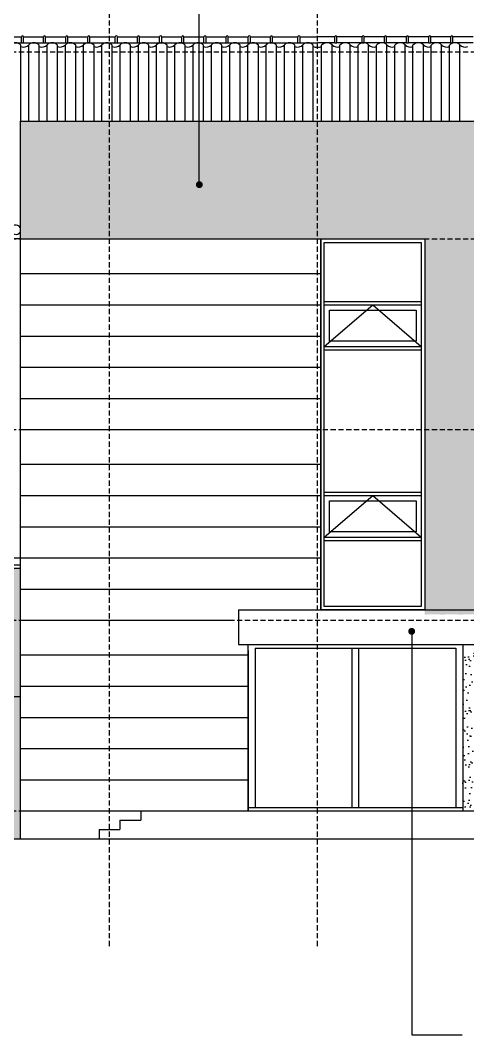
# Model space of a CAD drawing. Extents: x 11416736 to 11582377, y -14295679 to -14163266.
# Drawn here: x 11557876 to 11564336, y -14293175 to -14278545 of the extents above; entities that cross this region are included whole.
import ezdxf

# ---------------------------------------------------------------- set-up
doc = ezdxf.new("R2010")
doc.units = 0
doc.header["$LTSCALE"] = 50
doc.header["$MEASUREMENT"] = 0
doc.linetypes.add('HIDDEN', pattern=[0.375, 0.25, -0.125])
for name, color, linetype in [('! 01 진한선', 2, 'CONTINUOUS'), ('! 02 중간선_01', 3, 'CONTINUOUS'), ('! 03 중간선_02', 145, 'CONTINUOUS'), ('! 04 가는선_01', 253, 'CONTINUOUS'), ('! 05 가는선_02', 252, 'CONTINUOUS'), ('! 06 중심선', 11, 'CONTINUOUS'), ('! 12 지시선_안내선', 252, 'CONTINUOUS'), ('! 30 스크린 40', 53, 'CONTINUOUS')]:
    doc.layers.add(name, color=color, linetype=linetype)

msp = doc.modelspace()

# ---------------------------------------------------------------- hatches: boundary and pattern name
at = {"layer": '! 30 스크린 40', "ltscale": 30}
h = msp.add_hatch(dxfattribs=at)
h.set_pattern_fill('AR-SAND', color=256, scale=100)
h.set_pattern_definition([(37.5, (2965136.8, -10417321.28), (-6.2993358, 192.682377), [0, -152, 0, -170, 0, -162.5]), (7.5, (2965136.8, -10417321.28), (176.9776705, 282.2146065), [0, -82, 0, -137, 0, -52.5]), (327.5, (2965013.8, -10417321.28), (311.4141862, 0.5659054), [0, -50, 0, -180, 0, -235]), (317.5, (2965013.8, -10417321.28), (300.6126605, 87.7675565), [0, -25, 0, -118, 0, -135])])
edge = h.paths.add_edge_path()
edge.add_ellipse((11563840.9, -14287115.2), major_axis=(75, 0), ratio=0.8918919, start_angle=3.88521, end_angle=176.11479, ccw=False)
edge.add_arc((11563972.7, -14286896.2), 221.9, 255.11552, 284.88448)
edge.add_ellipse((11564104.6, -14287115.2), major_axis=(75, 0), ratio=0.8918919, start_angle=3.88521, end_angle=176.11479, ccw=False)
edge.add_arc((11564236.4, -14286896.2), 221.9, 255.11552, 284.88448)
edge.add_ellipse((11564368.2, -14287115.2), major_axis=(75, 0), ratio=0.8918919, start_angle=3.88521, end_angle=176.11479, ccw=False)
edge.add_arc((11564500.1, -14286896.2), 221.9, 255.11552, 284.88448)
edge.add_ellipse((11564631.9, -14287115.2), major_axis=(75, 0), ratio=0.8918919, start_angle=3.88521, end_angle=176.11479, ccw=False)
edge.add_arc((11564763.7, -14286896.2), 221.9, 255.11552, 284.88448)
edge.add_ellipse((11564895.5, -14287115.2), major_axis=(75, 0), ratio=0.8918919, start_angle=3.88521, end_angle=176.11479, ccw=False)
edge.add_arc((11565027.4, -14286896.2), 221.9, 255.11552, 284.88448)
edge.add_ellipse((11565159.2, -14287115.2), major_axis=(75, 0), ratio=0.8918919, start_angle=3.88521, end_angle=176.11479, ccw=False)
edge.add_arc((11565291, -14286896.2), 221.9, 255.11552, 284.88448)
edge.add_ellipse((11565422.9, -14287115.2), major_axis=(75, 0), ratio=0.8918919, start_angle=3.88521, end_angle=176.11479, ccw=False)
edge.add_arc((11565554.7, -14286896.2), 221.9, 255.11552, 284.88448)
edge.add_ellipse((11565686.5, -14287115.2), major_axis=(75, 0), ratio=0.8918919, start_angle=3.88521, end_angle=176.11479, ccw=False)
edge.add_arc((11565818.4, -14286896.2), 221.9, 255.11552, 284.88448)
edge.add_ellipse((11565950.2, -14287115.2), major_axis=(75, 0), ratio=0.8918919, start_angle=3.88521, end_angle=176.11479, ccw=False)
edge.add_arc((11566082, -14286896.2), 221.9, 255.11552, 284.88448)
edge.add_ellipse((11566213.8, -14287115.2), major_axis=(75, 0), ratio=0.8918919, start_angle=3.88521, end_angle=176.11479, ccw=False)
edge.add_arc((11566392.5, -14286644), 478, 257.45549, 277.59102)
edge.add_line((11566455.6, -14287117.9), (11566455.6, -14279998.3))
edge.add_line((11566455.6, -14279998.3), (11557875.6, -14279998.3))
edge.add_line((11557875.6, -14279998.3), (11557875.6, -14281698.3))
edge.add_line((11557875.6, -14281698.3), (11563715.6, -14281698.3))
edge.add_line((11563715.6, -14281698.3), (11563715.6, -14287118))
edge.add_arc((11563709.1, -14286896.2), 221.9, 271.69614, 284.88448)
h = msp.add_hatch(color=256, dxfattribs=at)
h.dxf.hatch_style = 1
h.paths.add_polyline_path([(11555565.6, -14288748.3), (11555565.6, -14287548.3), (11557365.6, -14287548.3), (11557365.6, -14288748.3)], flags=16)
h.paths.add_polyline_path([(11555595.6, -14288718.3), (11555595.6, -14287578.3), (11557335.6, -14287578.3), (11557335.6, -14288718.3)], flags=0)
h.paths.add_polyline_path([(11555675.6, -14288638.3), (11555675.6, -14287658.3), (11556425.6, -14287658.3), (11556425.6, -14288638.3)], flags=0)
h.paths.add_polyline_path([(11556505.6, -14288638.3), (11556505.6, -14287658.3), (11557255.6, -14287658.3), (11557255.6, -14288638.3)], flags=0)
h.paths.add_polyline_path([(11553865.6, -14288748.3), (11552665.6, -14288748.3), (11552665.6, -14288148.3), (11553865.6, -14288148.3)], flags=16)
h.paths.add_polyline_path([(11553835.6, -14288718.3), (11552695.6, -14288718.3), (11552695.6, -14288178.3), (11553835.6, -14288178.3)], flags=0)
h.paths.add_polyline_path([(11553755.6, -14288638.3), (11553305.6, -14288638.3), (11553305.6, -14288258.3), (11553755.6, -14288258.3)], flags=0)
h.paths.add_polyline_path([(11553225.6, -14288638.3), (11552775.6, -14288638.3), (11552775.6, -14288258.3), (11553225.6, -14288258.3)], flags=0)
h.paths.add_polyline_path([(11551575.6, -14290348.3), (11551575.6, -14286448.3), (11557875.6, -14286448.3), (11557875.6, -14290348.3)])
h = msp.add_hatch(dxfattribs=at)
h.set_pattern_fill('AR-SAND', color=256, scale=100)
h.set_pattern_definition([(37.5, (2965236.8, -10417321.28), (-6.2993358, 192.682377), [0, -152, 0, -170, 0, -162.5]), (7.5, (2965236.8, -10417321.28), (176.9776705, 282.2146065), [0, -82, 0, -137, 0, -52.5]), (327.5, (2965113.8, -10417321.28), (311.4141862, 0.5659054), [0, -50, 0, -180, 0, -235]), (317.5, (2965113.8, -10417321.28), (300.6126605, 87.7675565), [0, -25, 0, -118, 0, -135])])
edge = h.paths.add_edge_path()
edge.add_arc((11564336.4, -14287362.5), 262.5, 255.06598, 270.85351, ccw=False)
edge.add_ellipse((11564204.6, -14287581.5), major_axis=(75, 0), ratio=0.8918919, start_angle=324.52556, end_angle=328.86247, ccw=False)
edge.add_line((11564265.6, -14287620.5), (11564265.6, -14289948.3))
edge.add_line((11564265.6, -14289948.3), (11564340.3, -14289948.3))
edge.add_line((11564340.3, -14289948.3), (11564340.3, -14287624.9))
edge = h.paths.add_edge_path()
edge.add_arc((11564863.7, -14287362.5), 262.5, 255.06598, 268.49514, ccw=False)
edge.add_ellipse((11564731.9, -14287581.5), major_axis=(75, 0), ratio=0.8918919, start_angle=211.13753, end_angle=328.86247, ccw=False)
edge.add_arc((11564600.1, -14287362.5), 262.5, 255.06598, 284.93402, ccw=False)
edge.add_ellipse((11564468.2, -14287581.5), major_axis=(75, 0), ratio=0.8918919, start_angle=211.13753, end_angle=328.86247, ccw=False)
edge.add_arc((11564336.4, -14287362.5), 262.5, 270.85351, 284.93402, ccw=False)
edge.add_line((11564340.3, -14287624.9), (11564340.3, -14289948.3))
edge.add_line((11564340.3, -14289948.3), (11564365.6, -14289948.3))
edge.add_line((11564365.6, -14289948.3), (11564365.6, -14289148.3))
edge.add_line((11564365.6, -14289148.3), (11564856.8, -14289148.3))
edge.add_line((11564856.8, -14289148.3), (11564856.8, -14287624.9))
edge = h.paths.add_edge_path()
edge.add_arc((11565391, -14287362.5), 262.5, 255.06598, 262.00749, ccw=False)
edge.add_ellipse((11565259.2, -14287581.5), major_axis=(75, 0), ratio=0.8918919, start_angle=211.13753, end_angle=328.86247, ccw=False)
edge.add_arc((11565127.4, -14287362.5), 262.5, 255.06598, 284.93402, ccw=False)
edge.add_ellipse((11564995.5, -14287581.5), major_axis=(75, 0), ratio=0.8918919, start_angle=211.13753, end_angle=328.86247, ccw=False)
edge.add_arc((11564863.7, -14287362.5), 262.5, 268.49514, 284.93402, ccw=False)
edge.add_line((11564856.8, -14287624.9), (11564856.8, -14289148.3))
edge.add_line((11564856.8, -14289148.3), (11565354.5, -14289148.3))
edge.add_line((11565354.5, -14289148.3), (11565354.5, -14287622.4))
edge = h.paths.add_edge_path()
edge.add_arc((11566182, -14287362.5), 262.5, 255.06598, 258.79276, ccw=False)
edge.add_ellipse((11566050.2, -14287581.5), major_axis=(75, 0), ratio=0.8918919, start_angle=211.13753, end_angle=328.86247, ccw=False)
edge.add_arc((11565918.4, -14287362.5), 262.5, 255.06598, 284.93402, ccw=False)
edge.add_ellipse((11565786.5, -14287581.5), major_axis=(75, 0), ratio=0.8918919, start_angle=211.13753, end_angle=328.86247, ccw=False)
edge.add_arc((11565654.7, -14287362.5), 262.5, 255.06598, 284.93402, ccw=False)
edge.add_ellipse((11565522.9, -14287581.5), major_axis=(75, 0), ratio=0.8918919, start_angle=211.13753, end_angle=328.86247, ccw=False)
edge.add_arc((11565391, -14287362.5), 262.5, 262.00749, 284.93402, ccw=False)
edge.add_line((11565354.5, -14287622.4), (11565354.5, -14289148.3))
edge.add_line((11565354.5, -14289148.3), (11566131, -14289148.3))
edge.add_line((11566131, -14289148.3), (11566131, -14287619.9))
edge = h.paths.add_edge_path()
edge.add_arc((11566445.7, -14287362.5), 262.5, 255.06598, 272.17636, ccw=False)
edge.add_ellipse((11566313.8, -14287581.5), major_axis=(75, 0), ratio=0.8918919, start_angle=211.13753, end_angle=328.86247, ccw=False)
edge.add_arc((11566182, -14287362.5), 262.5, 258.79276, 284.93402, ccw=False)
edge.add_line((11566131, -14287619.9), (11566131, -14289148.3))
edge.add_line((11566131, -14289148.3), (11566403.1, -14289148.3))
edge.add_line((11566403.1, -14289148.3), (11566455.6, -14289153.2))
edge.add_line((11566455.6, -14289153.2), (11566455.6, -14287624.8))
h.paths.add_polyline_path([(11566455.6, -14289153.2), (11566403.1, -14289148.3), (11566131, -14289148.3), (11566131, -14289948.3), (11566365.6, -14289948.3), (11566455.6, -14289956.7)])
h.paths.add_polyline_path([(11566131, -14289148.3), (11565865.6, -14289148.3), (11565865.6, -14289948.3), (11566131, -14289948.3)])
h.paths.add_polyline_path([(11565865.6, -14289148.3), (11565354.5, -14289148.3), (11565354.5, -14289948.3), (11565865.6, -14289948.3)])
h.paths.add_polyline_path([(11565354.5, -14289148.3), (11565115.6, -14289148.3), (11565115.6, -14289948.3), (11565354.5, -14289948.3)])
h.paths.add_polyline_path([(11565115.6, -14289148.3), (11564856.8, -14289148.3), (11564856.8, -14289948.3), (11565115.6, -14289948.3)])
h.paths.add_polyline_path([(11564856.8, -14289148.3), (11564365.6, -14289148.3), (11564365.6, -14289948.3), (11564856.8, -14289948.3)], flags=17)

# ---------------------------------------------------------------- linework, layer by layer
at = {"layer": '! 01 진한선', "ltscale": 30}
for p, q in [((11557875.6, -14279998.3), (11557875.6, -14281698.3)), ((11557875.6, -14279998.3), (11566455.6, -14279998.3)), ((11557875.6, -14281698.3), (11563715.6, -14281698.3)), ((11562215.6, -14281698.3), (11562215.6, -14287048.3)), ((11563715.6, -14281698.3), (11563715.6, -14287048.3)), ((11561025.6, -14287048.3), (11561025.6, -14287548.3)), ((11561025.6, -14287048.3), (11566455.6, -14287048.3)), ((11562215.6, -14287048.3), (11563715.6, -14287048.3)), ((11561025.6, -14287548.3), (11566455.6, -14287548.3)), ((11561165.6, -14289948.3), (11561165.6, -14287548.3)), ((11561165.6, -14287633.5), (11561165.6, -14289948.3)), ((11564265.6, -14287548.3), (11564265.6, -14289948.3)), ((11559615.6, -14289948.3), (11559615.6, -14290081.6)), ((11559615.6, -14289948.3), (11566365.6, -14289948.3)), ((11559315.6, -14290081.6), (11559315.6, -14290214.9)), ((11559315.6, -14290081.6), (11559615.6, -14290081.6)), ((11559015.6, -14290214.9), (11559015.6, -14290348.3)), ((11559015.6, -14290214.9), (11559315.6, -14290214.9))]:
    msp.add_line(p, q, dxfattribs=at)
at = {"layer": '! 01 진한선', "color": 7, "linetype": 'Continuous'}
msp.add_line((11542132.5, -14290348.3), (11578012.4, -14290348.3), dxfattribs=at)
at = {"layer": '! 01 진한선', "ltscale": 30}
msp.add_lwpolyline([(11562215.6, -14281698.3), (11563715.6, -14281698.3), (11563715.6, -14287048.3), (11562215.6, -14287048.3)], close=True, dxfattribs=at)
at = {"layer": '! 02 중간선_01'}
for p, q in [((11557875.6, -14281698.3), (11547760.6, -14281698.3)), ((11557875.6, -14281698.3), (11557875.6, -14290348.3)), ((11547715.6, -14286298.3), (11557875.6, -14286298.3)), ((11547765.6, -14286448.3), (11557875.6, -14286448.3))]:
    msp.add_line(p, q, dxfattribs=at)
at = {"layer": '! 03 중간선_02'}
msp.add_ellipse((11557810.7, -14281566.3), major_axis=(75, 0), ratio=0.8918919, start_param=0.5241472, end_param=5.7590381, dxfattribs=at)
at = {"layer": '! 04 가는선_01'}
for p, q in [((11557601.6, -14278786), (11557891.7, -14278786)), ((11557891.7, -14278868.9), (11557891.7, -14278786)), ((11557921.7, -14278786), (11558211.7, -14278786)), ((11557921.7, -14278868.9), (11557921.7, -14278786)), ((11558211.7, -14278868.9), (11558211.7, -14278786)), ((11558241.7, -14278786), (11558531.7, -14278786)), ((11558241.7, -14278868.9), (11558241.7, -14278786)), ((11558531.7, -14278868.9), (11558531.7, -14278786)), ((11558561.7, -14278786), (11558851.8, -14278786)), ((11558561.7, -14278868.9), (11558561.7, -14278786)), ((11558851.8, -14278868.9), (11558851.8, -14278786)), ((11558881.8, -14278868.9), (11558881.8, -14278786)), ((11558881.8, -14278786), (11559248.1, -14278786)), ((11559248.1, -14278868.9), (11559248.1, -14278786)), ((11559278.1, -14278786), (11559568.1, -14278786)), ((11559278.1, -14278868.9), (11559278.1, -14278786)), ((11559568.1, -14278868.9), (11559568.1, -14278786)), ((11559598.1, -14278786), (11559888.2, -14278786)), ((11559598.1, -14278868.9), (11559598.1, -14278786)), ((11559888.2, -14278868.9), (11559888.2, -14278786)), ((11559918.2, -14278786), (11560208.2, -14278786)), ((11559918.2, -14278868.9), (11559918.2, -14278786)), ((11560208.2, -14278868.9), (11560208.2, -14278786)), ((11560238.2, -14278786), (11560528.3, -14278786)), ((11560238.2, -14278868.9), (11560238.2, -14278786)), ((11560528.3, -14278868.9), (11560528.3, -14278786)), ((11560558.3, -14278786), (11560848.3, -14278786)), ((11560558.3, -14278868.9), (11560558.3, -14278786)), ((11560848.3, -14278868.9), (11560848.3, -14278786)), ((11560878.3, -14278786), (11561168.3, -14278786)), ((11560878.3, -14278868.9), (11560878.3, -14278786)), ((11561168.3, -14278868.9), (11561168.3, -14278786)), ((11561198.3, -14278786), (11561488.4, -14278786)), ((11561198.3, -14278868.9), (11561198.3, -14278786)), ((11561488.4, -14278868.9), (11561488.4, -14278786)), ((11561518.4, -14278868.9), (11561518.4, -14278786)), ((11561518.4, -14278786), (11561884.7, -14278786)), ((11561884.7, -14278868.9), (11561884.7, -14278786)), ((11561914.7, -14278786), (11562165.6, -14278786)), ((11561914.7, -14278868.9), (11561914.7, -14278786)), ((11562416.6, -14278786), (11562165.6, -14278786)), ((11562416.6, -14278868.9), (11562416.6, -14278786)), ((11562446.6, -14278868.9), (11562446.6, -14278786)), ((11562812.9, -14278786), (11562446.6, -14278786)), ((11562812.9, -14278868.9), (11562812.9, -14278786)), ((11562842.9, -14278868.9), (11562842.9, -14278786)), ((11563132.9, -14278786), (11562842.9, -14278786)), ((11563132.9, -14278868.9), (11563132.9, -14278786)), ((11563162.9, -14278868.9), (11563162.9, -14278786)), ((11563453, -14278786), (11563162.9, -14278786)), ((11563453, -14278868.9), (11563453, -14278786)), ((11563483, -14278868.9), (11563483, -14278786)), ((11563773, -14278786), (11563483, -14278786)), ((11563773, -14278868.9), (11563773, -14278786)), ((11563803, -14278868.9), (11563803, -14278786)), ((11564093.1, -14278786), (11563803, -14278786)), ((11564093.1, -14278868.9), (11564093.1, -14278786)), ((11564123.1, -14278868.9), (11564123.1, -14278786)), ((11564413.1, -14278786), (11564123.1, -14278786)), ((11557601.6, -14278868.9), (11557891.7, -14278868.9)), ((11557885.7, -14279998.3), (11557885.7, -14278901.6)), ((11557921.7, -14278868.9), (11558211.7, -14278868.9)), ((11557999.4, -14279998.3), (11557999.4, -14278900.1)), ((11558149.4, -14279998.3), (11558149.4, -14278901.6)), ((11558241.7, -14278868.9), (11558531.7, -14278868.9)), ((11558263, -14279998.3), (11558263, -14278900.1)), ((11558413, -14279998.3), (11558413, -14278901.6)), ((11558526.7, -14279998.3), (11558526.7, -14278900.1)), ((11558561.7, -14278868.9), (11558851.8, -14278868.9)), ((11558676.7, -14279998.3), (11558676.7, -14278901.6)), ((11558790.3, -14279998.3), (11558790.3, -14278900.1)), ((11558881.8, -14278868.9), (11559248.1, -14278868.9)), ((11558940.3, -14279998.3), (11558940.3, -14278901.6)), ((11559054, -14279998.3), (11559054, -14278900.1)), ((11559054, -14279998.3), (11559054, -14278900.1)), ((11559204, -14279998.3), (11559204, -14278901.6)), ((11559278.1, -14278868.9), (11559568.1, -14278868.9)), ((11559317.7, -14279998.3), (11559317.7, -14278900.1)), ((11559467.7, -14279998.3), (11559467.7, -14278901.6)), ((11559581.3, -14279998.3), (11559581.3, -14278900.1)), ((11559598.1, -14278868.9), (11559888.2, -14278868.9)), ((11559731.3, -14279998.3), (11559731.3, -14278901.6)), ((11559845, -14279998.3), (11559845, -14278900.1)), ((11559918.2, -14278868.9), (11560208.2, -14278868.9)), ((11559995, -14279998.3), (11559995, -14278901.6)), ((11560108.6, -14279998.3), (11560108.6, -14278900.1)), ((11560238.2, -14278868.9), (11560528.3, -14278868.9)), ((11560258.6, -14279998.3), (11560258.6, -14278901.6)), ((11560372.3, -14279998.3), (11560372.3, -14278900.1)), ((11560522.3, -14279998.3), (11560522.3, -14278901.6)), ((11560558.3, -14278868.9), (11560848.3, -14278868.9)), ((11560636, -14279998.3), (11560636, -14278900.1)), ((11560786, -14279998.3), (11560786, -14278901.6)), ((11560878.3, -14278868.9), (11561168.3, -14278868.9)), ((11560899.6, -14279998.3), (11560899.6, -14278900.1)), ((11561049.6, -14279998.3), (11561049.6, -14278901.6)), ((11561163.3, -14279998.3), (11561163.3, -14278900.1)), ((11561198.3, -14278868.9), (11561488.4, -14278868.9)), ((11561313.3, -14279998.3), (11561313.3, -14278901.6)), ((11561426.9, -14279998.3), (11561426.9, -14278900.1)), ((11561518.4, -14278868.9), (11561884.7, -14278868.9)), ((11561576.9, -14279998.3), (11561576.9, -14278901.6)), ((11561690.6, -14279998.3), (11561690.6, -14278900.1)), ((11561690.6, -14279998.3), (11561690.6, -14278900.1)), ((11561840.6, -14279998.3), (11561840.6, -14278901.6)), ((11561914.7, -14278868.9), (11562165.6, -14278868.9)), ((11561954.3, -14279998.3), (11561954.3, -14278900.1)), ((11562104.3, -14279998.3), (11562104.3, -14278901.6)), ((11562416.6, -14278868.9), (11562165.6, -14278868.9)), ((11562227, -14279998.3), (11562227, -14278901.6)), ((11562377, -14279998.3), (11562377, -14278900.1)), ((11562812.9, -14278868.9), (11562446.6, -14278868.9)), ((11562490.7, -14279998.3), (11562490.7, -14278901.6)), ((11562640.7, -14279998.3), (11562640.7, -14278900.1)), ((11562640.7, -14279998.3), (11562640.7, -14278900.1)), ((11562754.3, -14279998.3), (11562754.3, -14278901.6)), ((11563132.9, -14278868.9), (11562842.9, -14278868.9)), ((11562904.3, -14279998.3), (11562904.3, -14278900.1)), ((11563018, -14279998.3), (11563018, -14278901.6)), ((11563453, -14278868.9), (11563162.9, -14278868.9)), ((11563168, -14279998.3), (11563168, -14278900.1)), ((11563281.6, -14279998.3), (11563281.6, -14278901.6)), ((11563431.6, -14279998.3), (11563431.6, -14278900.1)), ((11563773, -14278868.9), (11563483, -14278868.9)), ((11563545.3, -14279998.3), (11563545.3, -14278901.6)), ((11563695.3, -14279998.3), (11563695.3, -14278900.1)), ((11564093.1, -14278868.9), (11563803, -14278868.9)), ((11563809, -14279998.3), (11563809, -14278901.6)), ((11563959, -14279998.3), (11563959, -14278900.1)), ((11564072.6, -14279998.3), (11564072.6, -14278901.6)), ((11564413.1, -14278868.9), (11564123.1, -14278868.9)), ((11564222.6, -14279998.3), (11564222.6, -14278900.1))]:
    msp.add_line(p, q, dxfattribs=at)
at = {"layer": '! 04 가는선_01', "color": 9}
for p, q in [((11562265.6, -14282598.3), (11563665.6, -14282598.3)), ((11562265.6, -14282648.3), (11563665.6, -14282648.3)), ((11562265.6, -14283248.3), (11563665.6, -14283248.3)), ((11562265.6, -14283298.3), (11563665.6, -14283298.3)), ((11562265.6, -14285348.3), (11563665.6, -14285348.3)), ((11562265.6, -14285398.3), (11563665.6, -14285398.3)), ((11562265.6, -14285998.3), (11563665.6, -14285998.3)), ((11562265.6, -14286048.3), (11563665.6, -14286048.3)), ((11561165.6, -14287548.3), (11564265.6, -14287548.3)), ((11561265.6, -14287598.3), (11561265.6, -14289898.3)), ((11561265.6, -14287598.3), (11564165.6, -14287598.3)), ((11562665.6, -14289898.3), (11562665.6, -14287598.3)), ((11562765.6, -14289898.3), (11562765.6, -14287598.3)), ((11564165.6, -14287598.3), (11564165.6, -14289898.3)), ((11561165.6, -14289898.3), (11564265.6, -14289898.3))]:
    msp.add_line(p, q, dxfattribs=at)
for points in [[(11562265.6, -14281748.3), (11563665.6, -14281748.3), (11563665.6, -14286998.3), (11562265.6, -14286998.3)], [(11562340.6, -14282723.3), (11563590.6, -14282723.3), (11563590.6, -14283173.3), (11562340.6, -14283173.3)], [(11562340.6, -14285473.3), (11563590.6, -14285473.3), (11563590.6, -14285923.3), (11562340.6, -14285923.3)]]:
    msp.add_lwpolyline(points, close=True, dxfattribs=at)
at = {"layer": '! 04 가는선_01'}
for centre, radius, start, end in [((11557906.7, -14278786), 15, 0, 180), ((11558226.7, -14278786), 15, 0, 180), ((11558546.7, -14278786), 15, 0, 180), ((11558866.8, -14278786), 15, 0, 180), ((11559263.1, -14278786), 15, 0, 180), ((11559583.1, -14278786), 15, 0, 180), ((11559903.2, -14278786), 15, 0, 180), ((11560223.2, -14278786), 15, 0, 180), ((11560543.3, -14278786), 15, 0, 180), ((11560863.3, -14278786), 15, 0, 180), ((11561183.3, -14278786), 15, 0, 180), ((11561503.4, -14278786), 15, 0, 180), ((11561899.7, -14278786), 15, 0, 180), ((11562431.6, -14278786), 15, 0, 180), ((11562827.9, -14278786), 15, 0, 180), ((11563147.9, -14278786), 15, 0, 180), ((11563468, -14278786), 15, 0, 180), ((11563788, -14278786), 15, 0, 180), ((11564108.1, -14278786), 15, 0, 180), ((11557810, -14278972.9), 104, 43.26974, 135.53977), ((11557925.1, -14278827.2), 104, 247.73945, 315.53977), ((11557906.7, -14278837), 35.2, 244.80106, 295.19894), ((11558073.6, -14278972.9), 104, 43.26974, 135.53977), ((11558188.8, -14278827.2), 104, 247.73945, 315.53977), ((11558226.7, -14278837), 35.2, 244.80106, 295.19894), ((11558337.3, -14278972.9), 104, 43.26974, 135.53977), ((11558452.4, -14278827.2), 104, 247.73945, 315.53977), ((11558600.9, -14278972.9), 104, 43.26974, 135.53977), ((11558546.7, -14278837), 35.2, 244.80106, 295.19894), ((11558716.1, -14278827.2), 104, 247.73945, 315.53977), ((11558864.6, -14278972.9), 104, 43.26974, 135.53977), ((11558866.8, -14278837), 35.2, 244.80106, 295.19894), ((11558979.8, -14278827.2), 104, 247.73945, 315.53977), ((11559128.3, -14278972.9), 104, 43.26974, 135.53977), ((11559243.4, -14278827.2), 104, 247.73945, 315.53977), ((11559263.1, -14278837), 35.2, 244.80106, 295.19894), ((11559391.9, -14278972.9), 104, 43.26974, 135.53977), ((11559507.1, -14278827.2), 104, 247.73945, 315.53977), ((11559583.1, -14278837), 35.2, 244.80106, 295.19894), ((11559655.6, -14278972.9), 104, 43.26974, 135.53977), ((11559770.7, -14278827.2), 104, 247.73945, 315.53977), ((11559919.2, -14278972.9), 104, 43.26974, 135.53977), ((11559903.2, -14278837), 35.2, 244.80106, 295.19894), ((11560034.4, -14278827.2), 104, 247.73945, 315.53977), ((11560182.9, -14278972.9), 104, 43.26974, 135.53977), ((11560223.2, -14278837), 35.2, 244.80106, 295.19894), ((11560298.1, -14278827.2), 104, 247.73945, 315.53977), ((11560446.6, -14278972.9), 104, 43.26974, 135.53977), ((11560561.7, -14278827.2), 104, 247.73945, 315.53977), ((11560543.3, -14278837), 35.2, 244.80106, 295.19894), ((11560710.2, -14278972.9), 104, 43.26974, 135.53977), ((11560825.4, -14278827.2), 104, 247.73945, 315.53977), ((11560863.3, -14278837), 35.2, 244.80106, 295.19894), ((11560973.9, -14278972.9), 104, 43.26974, 135.53977), ((11561089, -14278827.2), 104, 247.73945, 315.53977), ((11561237.5, -14278972.9), 104, 43.26974, 135.53977), ((11561183.3, -14278837), 35.2, 244.80106, 295.19894), ((11561352.7, -14278827.2), 104, 247.73945, 315.53977), ((11561501.2, -14278972.9), 104, 43.26974, 135.53977), ((11561503.4, -14278837), 35.2, 244.80106, 295.19894), ((11561616.4, -14278827.2), 104, 247.73945, 315.53977), ((11561764.9, -14278972.9), 104, 43.26974, 135.53977), ((11561880, -14278827.2), 104, 247.73945, 315.53977), ((11561899.7, -14278837), 35.2, 244.80106, 295.19894), ((11562028.5, -14278972.9), 104, 43.26974, 135.53977), ((11562143.7, -14278827.2), 104, 247.73945, 282.18606), ((11562187.6, -14278827.2), 104, 257.81394, 292.26055), ((11562302.8, -14278972.9), 104, 44.46023, 136.73026), ((11562451.3, -14278827.2), 104, 224.46023, 292.26055), ((11562431.6, -14278837), 35.2, 244.80106, 295.19894), ((11562566.4, -14278972.9), 104, 44.46023, 136.73026), ((11562714.9, -14278827.2), 104, 224.46023, 292.26055), ((11562830.1, -14278972.9), 104, 44.46023, 136.73026), ((11562827.9, -14278837), 35.2, 244.80106, 295.19894), ((11562978.6, -14278827.2), 104, 224.46023, 292.26055), ((11563093.7, -14278972.9), 104, 44.46023, 136.73026), ((11563147.9, -14278837), 35.2, 244.80106, 295.19894), ((11563242.2, -14278827.2), 104, 224.46023, 292.26055), ((11563357.4, -14278972.9), 104, 44.46023, 136.73026), ((11563505.9, -14278827.2), 104, 224.46023, 292.26055), ((11563468, -14278837), 35.2, 244.80106, 295.19894), ((11563621.1, -14278972.9), 104, 44.46023, 136.73026), ((11563769.6, -14278827.2), 104, 224.46023, 292.26055), ((11563788, -14278837), 35.2, 244.80106, 295.19894), ((11563884.7, -14278972.9), 104, 44.46023, 136.73026), ((11564033.2, -14278827.2), 104, 224.46023, 292.26055), ((11564148.4, -14278972.9), 104, 44.46023, 136.73026), ((11564108.1, -14278837), 35.2, 244.80106, 295.19894), ((11564296.9, -14278827.2), 104, 224.46023, 292.26055)]:
    msp.add_arc(centre, radius, start, end, dxfattribs=at)
at = {"layer": '! 05 가는선_02'}
for p, q in [((11557875.6, -14282198.3), (11562215.6, -14282198.3)), ((11557875.6, -14282648.3), (11562215.6, -14282648.3)), ((11557875.6, -14283098.3), (11562215.6, -14283098.3)), ((11557875.6, -14283548.3), (11562215.6, -14283548.3)), ((11557875.6, -14283998.3), (11562215.6, -14283998.3)), ((11557875.6, -14284448.3), (11562215.6, -14284448.3)), ((11557875.6, -14284948.3), (11562215.6, -14284948.3)), ((11557875.6, -14285398.3), (11562215.6, -14285398.3)), ((11557875.6, -14285848.3), (11562215.6, -14285848.3)), ((11557875.6, -14286298.3), (11562215.6, -14286298.3)), ((11547765.6, -14286398.3), (11557875.6, -14286398.3)), ((11557875.6, -14286748.3), (11562215.6, -14286748.3)), ((11557875.6, -14287198.3), (11560965.6, -14287198.3)), ((11557875.6, -14287698.3), (11561165.6, -14287698.3)), ((11557875.6, -14288148.3), (11561165.6, -14288148.3)), ((11557365.6, -14288298.3), (11557875.6, -14288298.3)), ((11557875.6, -14288598.3), (11561165.6, -14288598.3)), ((11557875.6, -14289048.3), (11561165.6, -14289048.3)), ((11557875.6, -14289498.3), (11561165.6, -14289498.3)), ((11557875.6, -14289948.3), (11559615.6, -14289948.3))]:
    msp.add_line(p, q, dxfattribs=at)
for points in [[(11562265.6, -14283248.3), (11562965.6, -14282648.3), (11563665.6, -14283248.3)], [(11562265.6, -14285998.3), (11562965.6, -14285398.3), (11563665.6, -14285998.3)]]:
    msp.add_lwpolyline(points, dxfattribs=at)
at = {"layer": '! 06 중심선', "color": 251, "linetype": 'HIDDEN', "ltscale": 6}
for p, q in [((11559165.6, -14291896.1), (11559165.6, -14272743)), ((11562165.6, -14291896.1), (11562165.6, -14272743)), ((11542106.1, -14278998.3), (11577986, -14278998.3)), ((11542106.1, -14278998.3), (11577986, -14278998.3)), ((11542106.1, -14281698.3), (11577986, -14281698.3)), ((11542106.1, -14284448.3), (11577986, -14284448.3)), ((11542106.1, -14287198.3), (11577986, -14287198.3)), ((11542106.1, -14289948.3), (11577986, -14289948.3))]:
    msp.add_line(p, q, dxfattribs=at)
at = {"layer": '! 12 지시선_안내선'}
for points in [[(11560460.8, -14280916.3), (11560460.8, -14274633.9)], [(11563527, -14287358), (11563527, -14293174.8)], [(11563527, -14293174.8), (11564257.7, -14293174.8)]]:
    msp.add_lwpolyline(points, dxfattribs=at)
at = {"layer": '! 12 지시선_안내선', "const_width": 50}
for points in [[(11560435.8, -14280916.3, 1), (11560485.8, -14280916.3, 1)], [(11563502, -14287358, 1), (11563552, -14287358, 1)]]:
    msp.add_lwpolyline(points, format="xyb", close=True, dxfattribs=at)

doc.saveas('drawing.dxf')
